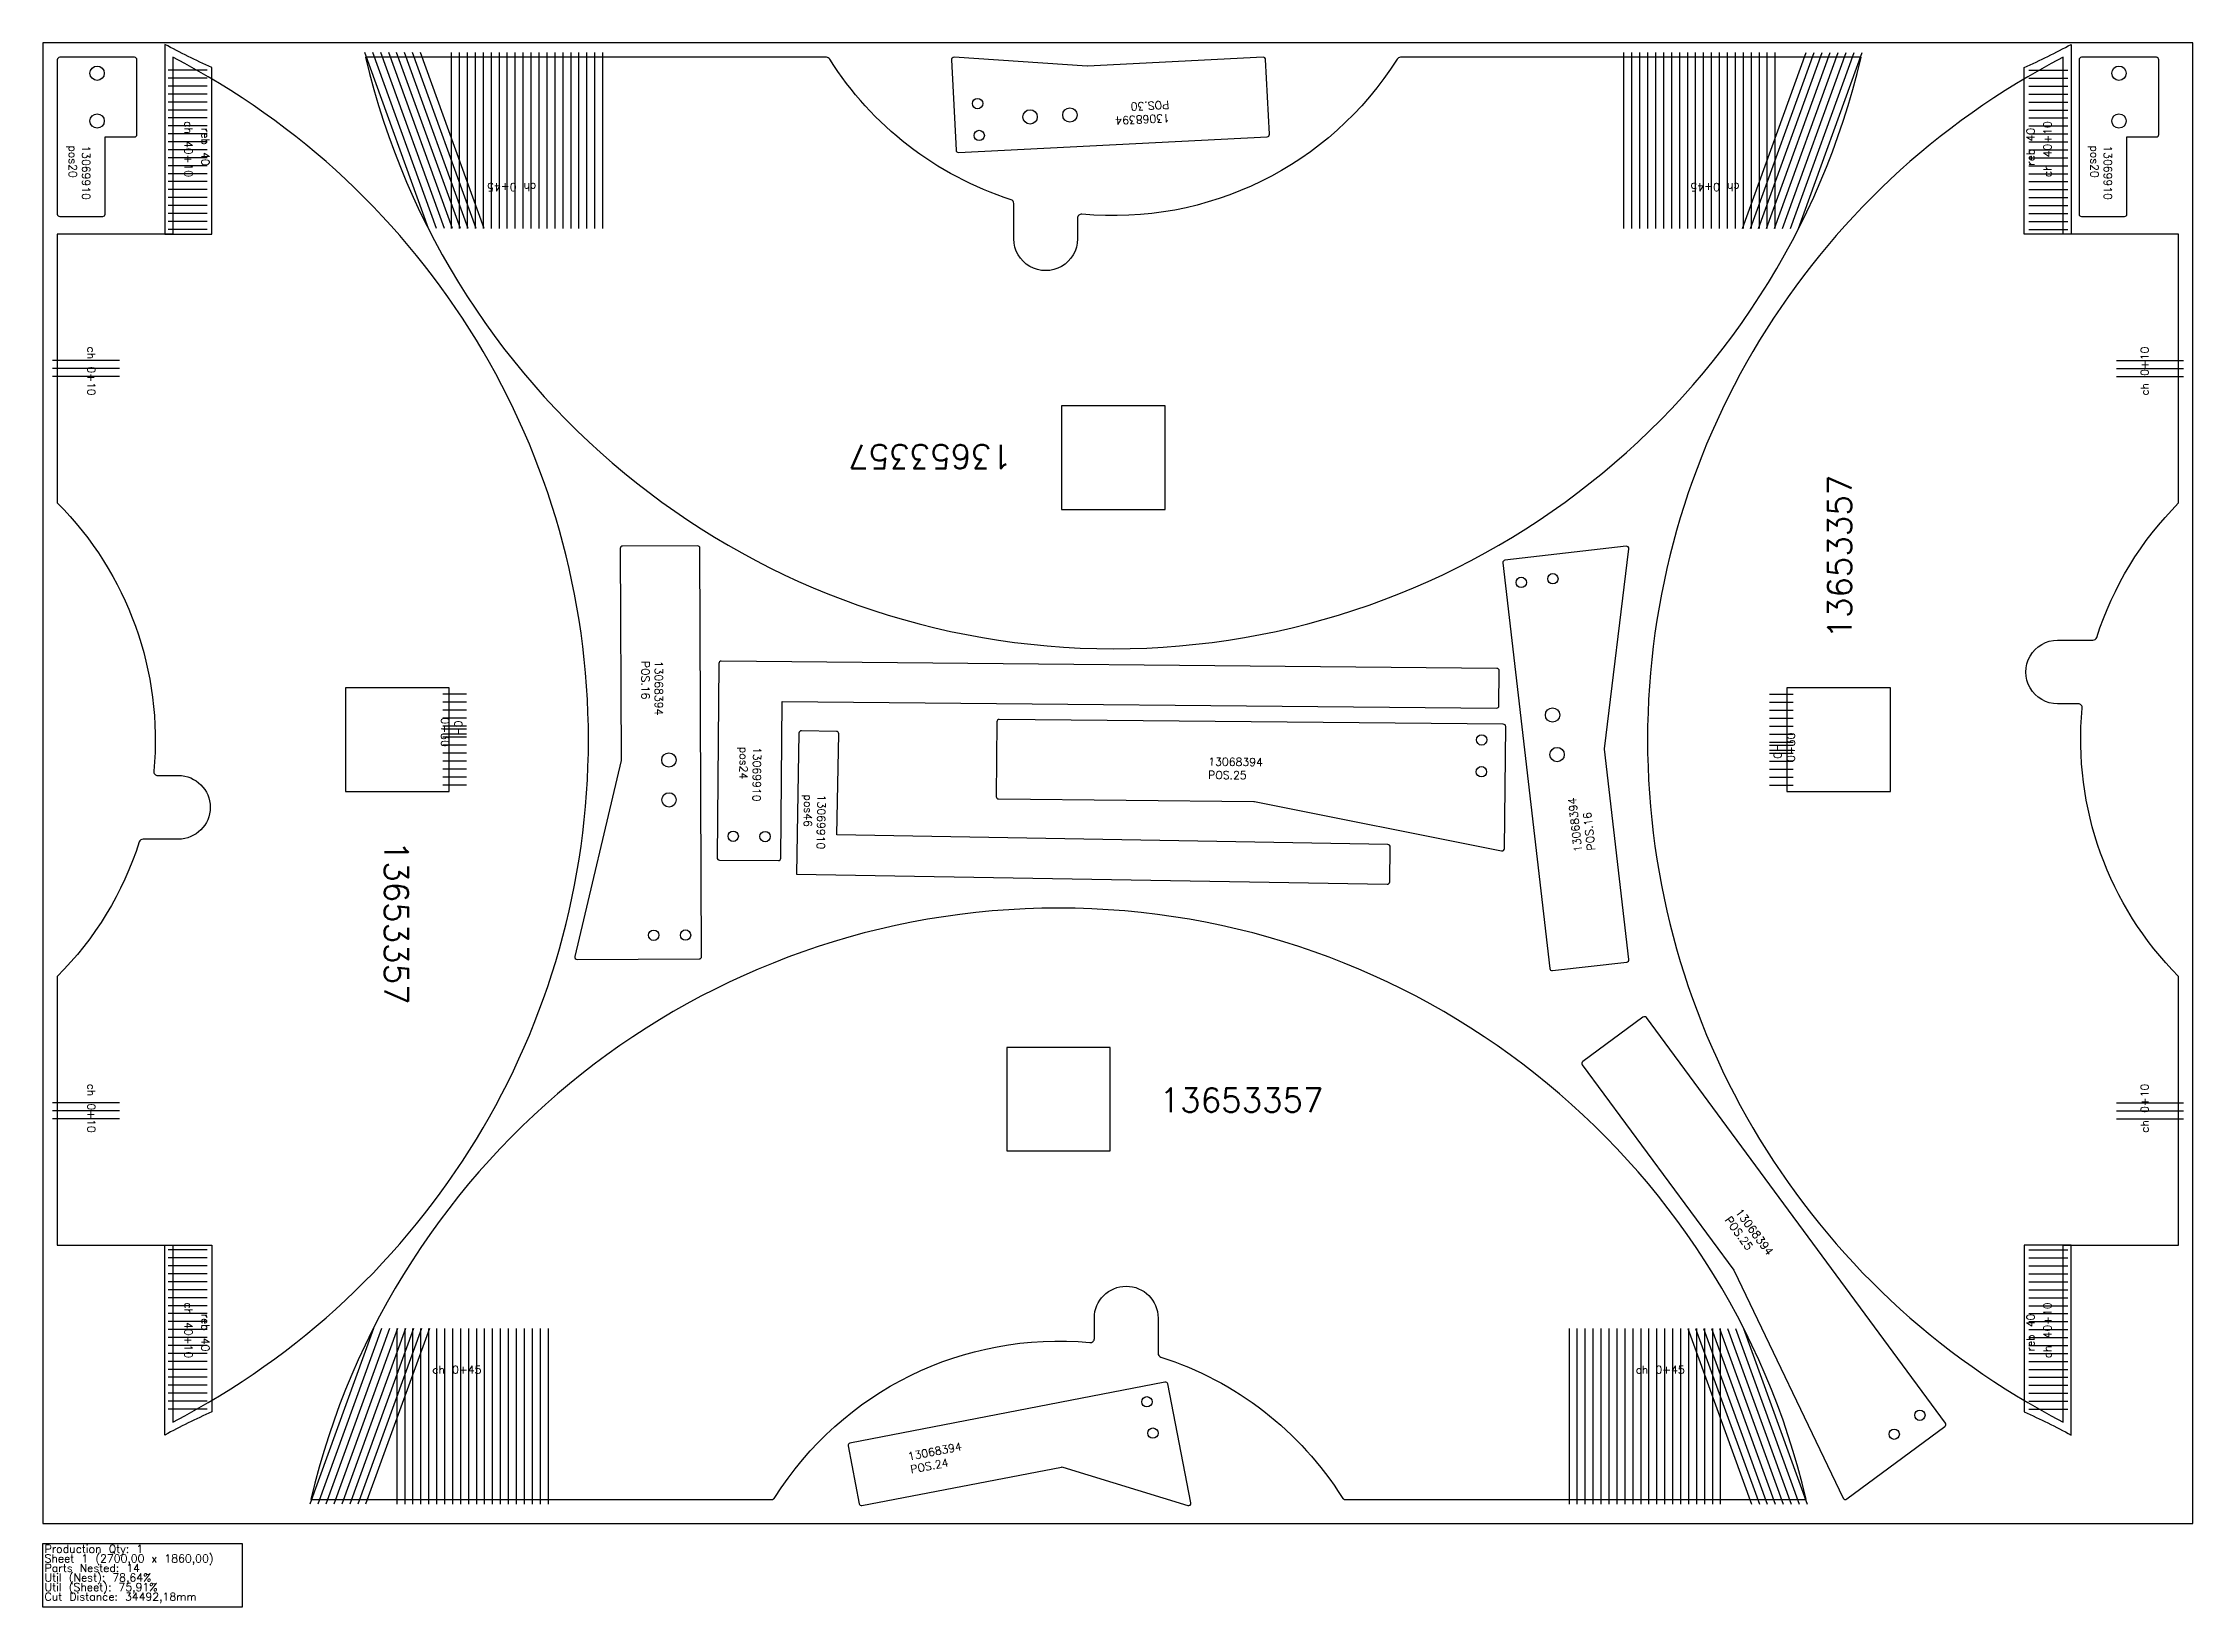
# Model space of a CAD drawing. Header units: millimetres. Extents: x 0 to 2700, y -105 to 1860.
import ezdxf

# ---------------------------------------------------------------- set-up
doc = ezdxf.new("R2010")
doc.units = ezdxf.units.MM
for name, color, linetype in [('13068394v01', 7, 'Continuous'), ('13069910', 7, 'Continuous'), ('13653357', 7, 'Continuous'), ('Chanfro', 7, 'Continuous'), ('Rebaixo', 7, 'Continuous'), ('sheet', 24, 'Continuous'), ('Stats', 7, 'Continuous'), ('Texto', 7, 'Continuous')]:
    doc.layers.add(name, color=color, linetype=linetype)
doc.styles.get("Standard").update_dxf_attribs({"font": 'txt.shx'})

msp = doc.modelspace()

# ---------------------------------------------------------------- linework, layer by layer
at = {"layer": '13068394v01', "color": 6}
for points in [[(1311.7, 1830.8, -0.029286), (1311.3, 1830.8), (1144.1, 1842, 0.448945), (1140.9, 1838.8), (1146.6, 1725.3, 0.414214), (1149.8, 1722.5), (1537.3, 1742.1, 0.414214), (1540.1, 1745.3), (1535.4, 1839.1, 0.414214), (1532.2, 1842)], [(726, 959.2, -0.058954), (726, 958.5), (667.9, 712.3, 0.485012), (670.9, 708.6), (824, 709.3, 0.414214), (827, 712.3), (825, 1225.3, 0.414214), (821.9, 1228.2), (727.9, 1227.9, 0.414214), (725, 1224.9)], [(1961.1, 972.6, -0.058954), (1961.1, 973.3), (1991.5, 1224.4, 0.485012), (1988.2, 1227.7), (1836, 1210.2, 0.414214), (1833.4, 1206.8), (1892.2, 697.2, 0.414214), (1895.5, 694.6), (1988.9, 705.3, 0.414214), (1991.5, 708.7)], [(1520.7, 907.1, -0.04709), (1521.3, 907.1), (1831.8, 844.9, 0.470481), (1835.4, 847.8), (1836.9, 1001.1, 0.414214), (1833.9, 1004.2), (1200.9, 1010.2, 0.414214), (1197.9, 1007.2), (1197, 913.2, 0.414214), (1200, 910.2)], [(2123.3, 318, -0.04709), (2123.6, 317.5), (2260.6, 31.9, 0.470481), (2265.1, 30.8), (2388.5, 121.8, 0.414214), (2389.2, 126), (2013.5, 635.5, 0.414214), (2009.3, 636.1), (1933.6, 580.3, 0.414214), (1933, 576.1)], [(1025, 24.8, 0.414214), (1028.5, 22.5), (1279.1, 70.9, -0.123106), (1280.6, 70.9), (1437.6, 22.5, 0.56619), (1441.4, 25.9), (1412.5, 175.2, 0.414214), (1409, 177.6), (1013.3, 101, 0.414214), (1011, 97.5)]]:
    msp.add_lwpolyline(points, format="xyb", close=True, dxfattribs=at)
for centre, radius in [((1173.7, 1783.8), 6.5), ((1239.6, 1767.1), 9), ((1289.6, 1769.6), 9), ((1175.7, 1743.8), 6.5), ((1856.4, 1182.3), 6.5), ((1896.1, 1186.9), 6.5), ((1895.7, 1015.7), 9), ((1806.7, 984.4), 6.5), ((1901.4, 966), 9), ((786, 959.1), 9), ((1806.3, 944.4), 6.5), ((786.2, 909.1), 9), ((766.9, 739), 6.5), ((806.9, 739.2), 6.5), ((1386.3, 152.8), 6.5), ((2357, 135.9), 6.5), ((1393.9, 113.5), 6.5), ((2324.8, 112.1), 6.5)]:
    msp.add_circle(centre, radius, dxfattribs=at)
at = {"layer": '13069910', "color": 6}
for points in [[(21, 1642), (75, 1642, 0.414214), (78, 1645), (78, 1742), (115, 1742, 0.414214), (118, 1745), (118, 1839, 0.414214), (115, 1842), (21, 1842, 0.414214), (18, 1839), (18, 1645, 0.414214)], [(2560, 1642), (2614, 1642, 0.414214), (2617, 1645), (2617, 1742), (2654, 1742, 0.414214), (2657, 1745), (2657, 1839, 0.414214), (2654, 1842), (2560, 1842, 0.414214), (2557, 1839), (2557, 1645, 0.414214)], [(923.5, 832.7, 0.414214), (926.5, 835.7), (928.4, 1032.7), (1825.3, 1024.3, 0.414214), (1828.4, 1027.3), (1828.8, 1071.3, 0.414214), (1825.8, 1074.3), (851.8, 1083.4, 0.414214), (848.8, 1080.4), (846.6, 836.4, 0.414214), (849.5, 833.4)], [(952.4, 995.8, 0.414214), (949.3, 992.9), (946.2, 815.9), (1688.1, 803, 0.414214), (1691.2, 805.9), (1691.9, 849.9, 0.414214), (1689, 853), (997.1, 865), (999.3, 992, 0.414214), (996.4, 995.1)]]:
    msp.add_lwpolyline(points, format="xyb", close=True, dxfattribs=at)
for centre, radius in [((68, 1822), 9), ((2607, 1822), 9), ((68, 1762), 9), ((2607, 1762), 9), ((866.8, 863.3), 6.5), ((906.8, 862.9), 6.5)]:
    msp.add_circle(centre, radius, dxfattribs=at)
at = {"layer": '13653357', "color": 2}
for points in [[(18, 1282.1, -0.223199), (139.1, 945.2, 0.442032), (144.1, 939.7), (170, 939.7, -0.999998), (170, 859.7), (125.7, 859.7, 0.326039), (120.9, 856.2, -0.119122), (18, 687.3), (18, 349.6), (163, 349.6), (163, 127.4, 0.608883), (163, 1842), (163, 1619.8), (18, 1619.8)], [(2682, 687.3, -0.223199), (2560.9, 1024.2, 0.442032), (2555.9, 1029.7), (2530, 1029.7, -1.000001), (2530, 1109.7), (2574.3, 1109.7, 0.326039), (2579.1, 1113.2, -0.119122), (2682, 1282.1), (2682, 1619.8), (2537, 1619.8), (2537, 1842, 0.608883), (2537, 127.4), (2537, 349.6), (2682, 349.6)]]:
    msp.add_lwpolyline(points, format="xyb", close=True, dxfattribs=at)
at = {"layer": '13653357', "color": 6}
for points in [[(1215.8, 1663.1, -0.176475), (988, 1839.7, 0.257691), (983.8, 1842), (405.1, 1842, 0.791169), (2283.4, 1842), (1704.7, 1842, 0.257691), (1700.5, 1839.7, -0.282918), (1304.7, 1644.9, 0.442032), (1299.2, 1639.9), (1299.2, 1614, -1.000001), (1219.2, 1614), (1219.2, 1658.3, 0.326039)], [(1403.8, 209.1, -0.176475), (1631.5, 32.5, 0.257691), (1635.8, 30.1), (2214.4, 30.1, 0.791169), (336.2, 30.1), (914.8, 30.1, 0.257691), (919, 32.5, -0.282918), (1314.8, 227.3, 0.442032), (1320.3, 232.3), (1320.3, 258.1, -1), (1400.3, 258.1), (1400.3, 213.8, 0.326039)]]:
    msp.add_lwpolyline(points, format="xyb", close=True, dxfattribs=at)
for points in [[(1409.2, 1404), (1279.2, 1404), (1279.2, 1274), (1409.2, 1274)], [(1210.3, 468.1), (1340.3, 468.1), (1340.3, 598.1), (1210.3, 598.1)]]:
    msp.add_lwpolyline(points, close=True, dxfattribs=at)
at = {"layer": '13653357', "color": 2}
for points in [[(380, 1049.7), (380, 919.7), (510, 919.7), (510, 1049.7)], [(2320, 919.7), (2320, 1049.7), (2190, 1049.7), (2190, 919.7)]]:
    msp.add_lwpolyline(points, close=True, dxfattribs=at)
at = {"layer": 'Chanfro', "color": 6}
for p, q in [((484.1, 1627), (404.1, 1848)), ((494.1, 1627), (414.1, 1848)), ((504.1, 1627), (424.1, 1848)), ((514.1, 1627), (434.1, 1848)), ((524.1, 1627), (444.1, 1848)), ((534.1, 1627), (454.1, 1848)), ((544.1, 1627), (464.1, 1848)), ((554.1, 1627), (474.1, 1848)), ((513.1, 1627), (513.1, 1848)), ((523.1, 1627), (523.1, 1848)), ((533.1, 1627), (533.1, 1848)), ((543.1, 1627), (543.1, 1848)), ((553.1, 1627), (553.1, 1848)), ((563.1, 1627), (563.1, 1848)), ((573.1, 1627), (573.1, 1848)), ((583.1, 1627), (583.1, 1848)), ((593.1, 1627), (593.1, 1848)), ((603.1, 1627), (603.1, 1848)), ((613.1, 1627), (613.1, 1848)), ((623.1, 1627), (623.1, 1848)), ((633.1, 1627), (633.1, 1848)), ((643.1, 1627), (643.1, 1848)), ((653.1, 1627), (653.1, 1848)), ((663.1, 1627), (663.1, 1848)), ((673.1, 1627), (673.1, 1848)), ((683.1, 1627), (683.1, 1848)), ((693.1, 1627), (693.1, 1848)), ((703.1, 1627), (703.1, 1848)), ((1985.4, 1627), (1985.4, 1848)), ((1995.4, 1627), (1995.4, 1848)), ((2005.4, 1627), (2005.4, 1848)), ((2015.4, 1627), (2015.4, 1848)), ((2025.4, 1627), (2025.4, 1848)), ((2035.4, 1627), (2035.4, 1848)), ((2045.4, 1627), (2045.4, 1848)), ((2055.4, 1627), (2055.4, 1848)), ((2065.4, 1627), (2065.4, 1848)), ((2075.4, 1627), (2075.4, 1848)), ((2085.4, 1627), (2085.4, 1848)), ((2095.4, 1627), (2095.4, 1848)), ((2105.4, 1627), (2105.4, 1848)), ((2115.4, 1627), (2115.4, 1848)), ((2125.4, 1627), (2125.4, 1848)), ((2134.4, 1627), (2214.4, 1848)), ((2135.4, 1627), (2135.4, 1848)), ((2144.4, 1627), (2224.4, 1848)), ((2145.4, 1627), (2145.4, 1848)), ((2154.4, 1627), (2234.4, 1848)), ((2155.4, 1627), (2155.4, 1848)), ((2164.4, 1627), (2244.4, 1848)), ((2165.4, 1627), (2165.4, 1848)), ((2174.4, 1627), (2254.4, 1848)), ((2175.4, 1627), (2175.4, 1848)), ((2184.4, 1627), (2264.4, 1848)), ((2194.4, 1627), (2274.4, 1848)), ((2204.4, 1627), (2284.4, 1848)), ((415.2, 245.1), (335.2, 24.1)), ((425.2, 245.1), (345.2, 24.1)), ((435.2, 245.1), (355.2, 24.1)), ((445.2, 245.1), (365.2, 24.1)), ((455.2, 245.1), (375.2, 24.1)), ((465.2, 245.1), (385.2, 24.1)), ((475.2, 245.1), (395.2, 24.1)), ((485.2, 245.1), (405.2, 24.1)), ((444.2, 245.1), (444.2, 24.1)), ((454.2, 245.1), (454.2, 24.1)), ((464.2, 245.1), (464.2, 24.1)), ((474.2, 245.1), (474.2, 24.1)), ((484.2, 245.1), (484.2, 24.1)), ((494.2, 245.1), (494.2, 24.1)), ((504.2, 245.1), (504.2, 24.1)), ((514.2, 245.1), (514.2, 24.1)), ((524.2, 245.1), (524.2, 24.1)), ((534.2, 245.1), (534.2, 24.1)), ((544.2, 245.1), (544.2, 24.1)), ((554.2, 245.1), (554.2, 24.1)), ((564.2, 245.1), (564.2, 24.1)), ((574.2, 245.1), (574.2, 24.1)), ((584.2, 245.1), (584.2, 24.1)), ((594.2, 245.1), (594.2, 24.1)), ((604.2, 245.1), (604.2, 24.1)), ((614.2, 245.1), (614.2, 24.1)), ((624.2, 245.1), (624.2, 24.1)), ((634.2, 245.1), (634.2, 24.1)), ((1916.4, 245.1), (1916.4, 24.1)), ((1926.4, 245.1), (1926.4, 24.1)), ((1936.4, 245.1), (1936.4, 24.1)), ((1946.4, 245.1), (1946.4, 24.1)), ((1956.4, 245.1), (1956.4, 24.1)), ((1966.4, 245.1), (1966.4, 24.1)), ((1976.4, 245.1), (1976.4, 24.1)), ((1986.4, 245.1), (1986.4, 24.1)), ((1996.4, 245.1), (1996.4, 24.1)), ((2006.4, 245.1), (2006.4, 24.1)), ((2016.4, 245.1), (2016.4, 24.1)), ((2026.4, 245.1), (2026.4, 24.1)), ((2036.4, 245.1), (2036.4, 24.1)), ((2046.4, 245.1), (2046.4, 24.1)), ((2056.4, 245.1), (2056.4, 24.1)), ((2065.4, 245.1), (2145.4, 24.1)), ((2066.4, 245.1), (2066.4, 24.1)), ((2075.4, 245.1), (2155.4, 24.1)), ((2076.4, 245.1), (2076.4, 24.1)), ((2085.4, 245.1), (2165.4, 24.1)), ((2086.4, 245.1), (2086.4, 24.1)), ((2095.4, 245.1), (2175.4, 24.1)), ((2096.4, 245.1), (2096.4, 24.1)), ((2105.4, 245.1), (2185.4, 24.1)), ((2106.4, 245.1), (2106.4, 24.1)), ((2115.4, 245.1), (2195.4, 24.1)), ((2125.4, 245.1), (2205.4, 24.1)), ((2135.4, 245.1), (2215.4, 24.1))]:
    msp.add_line(p, q, dxfattribs=at)
at = {"layer": 'Chanfro', "color": 2}
for p, q in [((206, 1825.8), (157, 1825.8)), ((206, 1815.8), (157, 1815.8)), ((2494, 1825.8), (2543, 1825.8)), ((2494, 1815.8), (2543, 1815.8)), ((206, 1805.8), (157, 1805.8)), ((206, 1795.8), (157, 1795.8)), ((206, 1785.8), (157, 1785.8)), ((2494, 1805.8), (2543, 1805.8)), ((2494, 1795.8), (2543, 1795.8)), ((2494, 1785.8), (2543, 1785.8)), ((206, 1775.8), (157, 1775.8)), ((206, 1765.8), (157, 1765.8)), ((206, 1755.8), (157, 1755.8)), ((2494, 1775.8), (2543, 1775.8)), ((2494, 1765.8), (2543, 1765.8)), ((2494, 1755.8), (2543, 1755.8)), ((206, 1745.8), (157, 1745.8)), ((206, 1735.8), (157, 1735.8)), ((2494, 1745.8), (2543, 1745.8)), ((2494, 1735.8), (2543, 1735.8)), ((206, 1725.8), (157, 1725.8)), ((206, 1715.8), (157, 1715.8)), ((206, 1705.8), (157, 1705.8)), ((2494, 1725.8), (2543, 1725.8)), ((2494, 1715.8), (2543, 1715.8)), ((2494, 1705.8), (2543, 1705.8)), ((206, 1695.8), (157, 1695.8)), ((206, 1685.8), (157, 1685.8)), ((206, 1675.8), (157, 1675.8)), ((2494, 1695.8), (2543, 1695.8)), ((2494, 1685.8), (2543, 1685.8)), ((2494, 1675.8), (2543, 1675.8)), ((206, 1665.8), (157, 1665.8)), ((206, 1655.8), (157, 1655.8)), ((2494, 1665.8), (2543, 1665.8)), ((2494, 1655.8), (2543, 1655.8)), ((206, 1645.8), (157, 1645.8)), ((206, 1635.8), (157, 1635.8)), ((206, 1625.8), (157, 1625.8)), ((2494, 1645.8), (2543, 1645.8)), ((2494, 1635.8), (2543, 1635.8)), ((2494, 1625.8), (2543, 1625.8)), ((96, 1460.9), (12, 1460.9)), ((2604, 1460.9), (2688, 1460.9)), ((96, 1450.9), (12, 1450.9)), ((96, 1440.9), (12, 1440.9)), ((2604, 1450.9), (2688, 1450.9)), ((2604, 1440.9), (2688, 1440.9)), ((532, 1041.7), (502, 1041.7)), ((532, 1031.7), (502, 1031.7)), ((2168, 1041.7), (2198, 1041.7)), ((2168, 1031.7), (2198, 1031.7)), ((532, 1021.7), (502, 1021.7)), ((532, 1011.7), (502, 1011.7)), ((532, 1001.7), (502, 1001.7)), ((2168, 1021.7), (2198, 1021.7)), ((2168, 1011.7), (2198, 1011.7)), ((2168, 1001.7), (2198, 1001.7)), ((532, 997.7), (502, 997.7)), ((532, 991.7), (502, 991.7)), ((532, 987.7), (502, 987.7)), ((532, 977.7), (502, 977.7)), ((2168, 991.7), (2198, 991.7)), ((2168, 981.7), (2198, 981.7)), ((2168, 977.7), (2198, 977.7)), ((532, 967.7), (502, 967.7)), ((532, 957.7), (502, 957.7)), ((532, 947.7), (502, 947.7)), ((2168, 971.7), (2198, 971.7)), ((2168, 967.7), (2198, 967.7)), ((2168, 957.7), (2198, 957.7)), ((2168, 947.7), (2198, 947.7)), ((532, 937.7), (502, 937.7)), ((532, 927.7), (502, 927.7)), ((2168, 937.7), (2198, 937.7)), ((2168, 927.7), (2198, 927.7)), ((96, 528.4), (12, 528.4)), ((96, 518.4), (12, 518.4)), ((2604, 528.4), (2688, 528.4)), ((2604, 518.4), (2688, 518.4)), ((96, 508.4), (12, 508.4)), ((2604, 508.4), (2688, 508.4)), ((206, 343.6), (157, 343.6)), ((206, 333.6), (157, 333.6)), ((2494, 343.6), (2543, 343.6)), ((2494, 333.6), (2543, 333.6)), ((206, 323.6), (157, 323.6)), ((206, 313.6), (157, 313.6)), ((206, 303.6), (157, 303.6)), ((2494, 323.6), (2543, 323.6)), ((2494, 313.6), (2543, 313.6)), ((2494, 303.6), (2543, 303.6)), ((206, 293.6), (157, 293.6)), ((206, 283.6), (157, 283.6)), ((206, 273.6), (157, 273.6)), ((2494, 293.6), (2543, 293.6)), ((2494, 283.6), (2543, 283.6)), ((2494, 273.6), (2543, 273.6)), ((206, 263.6), (157, 263.6)), ((206, 253.6), (157, 253.6)), ((206, 243.6), (157, 243.6)), ((2494, 263.6), (2543, 263.6)), ((2494, 253.6), (2543, 253.6)), ((2494, 243.6), (2543, 243.6)), ((206, 233.6), (157, 233.6)), ((206, 223.6), (157, 223.6)), ((2494, 233.6), (2543, 233.6)), ((2494, 223.6), (2543, 223.6)), ((206, 213.6), (157, 213.6)), ((206, 203.6), (157, 203.6)), ((206, 193.6), (157, 193.6)), ((2494, 213.6), (2543, 213.6)), ((2494, 203.6), (2543, 203.6)), ((2494, 193.6), (2543, 193.6)), ((206, 183.6), (157, 183.6)), ((206, 173.6), (157, 173.6)), ((206, 163.6), (157, 163.6)), ((2494, 183.6), (2543, 183.6)), ((2494, 173.6), (2543, 173.6)), ((2494, 163.6), (2543, 163.6)), ((206, 153.6), (157, 153.6)), ((206, 143.6), (157, 143.6)), ((2494, 153.6), (2543, 153.6)), ((2494, 143.6), (2543, 143.6))]:
    msp.add_line(p, q, dxfattribs=at)
at = {"layer": 'Rebaixo', "color": 2}
for points in [[(212, 1619.8), (212, 1829.3, -0.02083), (153, 1858.3), (153, 1619.8)], [(2488, 1619.8), (2488, 1829.3, 0.02083), (2547, 1858.3), (2547, 1619.8)], [(212, 349.6), (212, 140.1, 0.02083), (153, 111.1), (153, 349.6)], [(2488, 349.6), (2488, 140.1, -0.02083), (2547, 111.1), (2547, 349.6)]]:
    msp.add_lwpolyline(points, format="xyb", close=True, dxfattribs=at)
at = {"layer": 'sheet', "color": 7}
msp.add_lwpolyline([(0, 0), (2700, 0), (2700, 1860), (0, 1860)], close=True, dxfattribs=at)
at = {"layer": 'Stats', "color": 151}
msp.add_lwpolyline([(0, -25), (250, -25), (250, -105), (0, -105), (0, -25)], close=True, dxfattribs=at)

# ---------------------------------------------------------------- texts
at = {"layer": 'Chanfro', "color": 2, "char_height": 10}
for s, insert, width, attachment_point, rotation in [('ch 40+10', (187.7, 1761.7), 91.15, 1, 270), ('ch 40+10', (2512.3, 1761.7), 91.15, 3, 90), ('ch 0+10', (65.7, 1478.5), 95.116, 1, 270), ('ch 0+10', (2634.3, 1478.5), 95.116, 3, 90), ('{\\W0.350417; }CH 0+30', (526.6, 1012.6), 56.881, 1, 270), ('{\\W0.350417; }CH 0+30', (2173.4, 956.8), 56.881, 1, 90), ('ch 0+10', (65.7, 490.9), 95.116, 3, 270), ('ch 0+10', (2634.3, 490.9), 95.116, 1, 90), ('ch 40+10', (187.7, 207.6), 91.15, 3, 270), ('ch 40+10', (2512.3, 207.6), 91.15, 1, 90)]:
    msp.add_mtext(s, dxfattribs=dict(at, insert=insert, width=width, attachment_point=attachment_point, rotation=rotation))
at = {"layer": 'Chanfro', "color": 6, "char_height": 10, "width": 88.851, "rotation": 180}
for insert, attachment_point in [((557.8, 1673.9), 3), ((2130.6, 1673.9), 1)]:
    msp.add_mtext('ch 0+45', dxfattribs=dict(at, insert=insert, attachment_point=attachment_point))
at = {"layer": 'Chanfro', "color": 6, "char_height": 10, "width": 88.851}
for insert, attachment_point in [((488.9, 198.2), 1), ((2061.7, 198.2), 3)]:
    msp.add_mtext('ch 0+45', dxfattribs=dict(at, insert=insert, attachment_point=attachment_point))
at = {"layer": 'Rebaixo', "color": 2, "char_height": 10, "width": 51.424}
for insert, attachment_point, rotation in [((208.9, 1753.3), 1, 270), ((2491.1, 1753.3), 3, 90), ((208.9, 216.1), 3, 270), ((2491.1, 216.1), 1, 90)]:
    msp.add_mtext('reb 40', dxfattribs=dict(at, insert=insert, attachment_point=attachment_point, rotation=rotation))
at = {"layer": 'Stats', "color": 60}
for s, p in [('Production Qty: 1', (2, -37)), ('Sheet 1 (2700,00 x 1860,00)', (2, -49)), ('Parts Nested: 14', (2, -61)), ('Util (Nest): 78,64%', (2, -73)), ('Util (Sheet): 75,91%', (2, -85)), ('Cut Distance: 34492,18mm', (2, -97))]:
    msp.add_text(s, height=10, dxfattribs=at).set_placement(p)
at = {"layer": 'Texto', "color": 6, "attachment_point": 1}
for s, insert, char_height, width, rotation in [('13068394 \\PPOS.30', (1415.4, 1760.8), 10, 32.625, 182.8959), ('13069910 \\Ppos20', (59.1, 1731.4), 10, 162.039, 270), ('13069910 \\Ppos20', (2598.1, 1731.4), 10, 162.039, 270), ('13653357', (1217.1, 1325.3), 30, 371.765, 180), ('13068394 \\PPOS.16', (778.2, 1083.8), 10, 32.625, 270.233), ('13069910 \\Ppos24', (901.8, 975.5), 10, 162.039, 269.4673), ('13068394 \\PPOS.25', (1463.4, 962.1), 10, 32.625, 359.4578), ('13069910 \\Ppos46', (982.8, 915.4), 10, 162.039, 269), ('13068394 \\PPOS.16', (1923, 843), 10, 32.625, 96.5832), ('13068394 \\PPOS.25', (2132.9, 396.9), 10, 32.625, 306.4061), ('13068394 \\PPOS.24', (1085.3, 88.9), 10, 32.625, 10.9493)]:
    msp.add_mtext(s, dxfattribs=dict(at, insert=insert, char_height=char_height, width=width, rotation=rotation))
at = {"layer": 'Texto', "color": 2, "char_height": 30, "width": 371.765, "attachment_point": 1}
for insert, rotation in [((2241.3, 1111.8), 90), ((458.7, 857.6), 270)]:
    msp.add_mtext('13653357', dxfattribs=dict(at, insert=insert, rotation=rotation))
at = {"layer": 'Texto', "color": 6, "insert": (1402.4, 546.9), "char_height": 30, "width": 371.765, "attachment_point": 1}
msp.add_mtext('13653357', dxfattribs=at)

doc.saveas('drawing.dxf')
